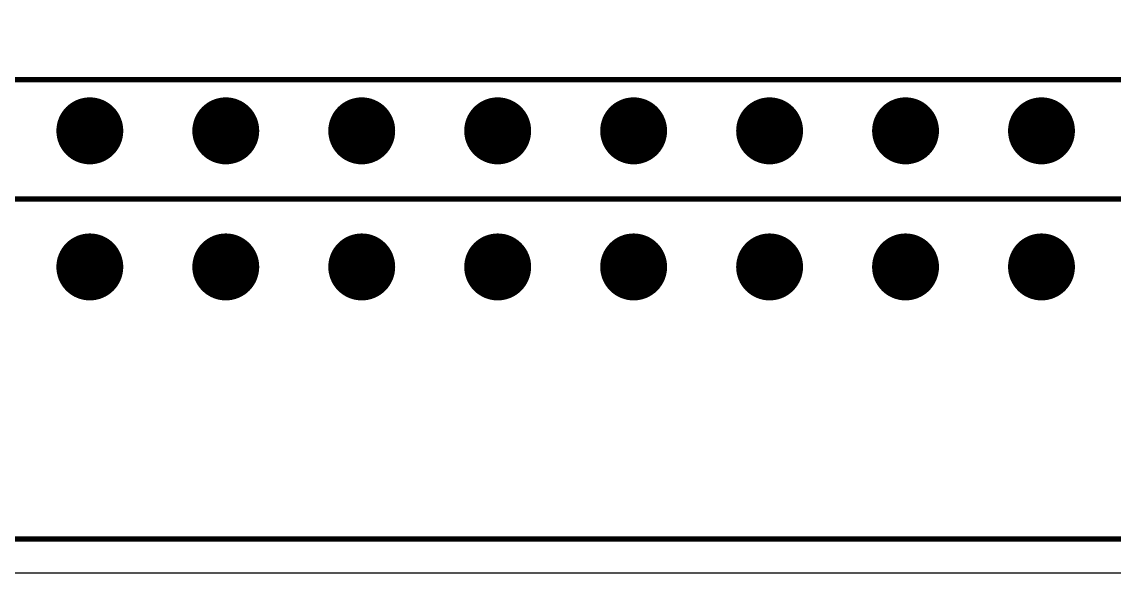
# Model space of a CAD drawing. Extents: x 25 to 880, y 8 to 306.
# Drawn here: x 116.5 to 167.5, y 122.9 to 148.6 of the extents above; entities that cross this region are included whole.
import ezdxf

# ---------------------------------------------------------------- set-up
doc = ezdxf.new("R2010")
doc.units = 0
doc.header["$MEASUREMENT"] = 0
doc.layers.add('BOARD', color=7, linetype='Continuous')
doc.layers.add('TOP', color=7, linetype='Continuous')

msp = doc.modelspace()

# ---------------------------------------------------------------- linework, layer by layer
at = {"layer": 'BOARD'}
msp.add_lwpolyline([(63.2722, 251.484), (354.4197, 251.484), (354.4197, 122.8965), (63.2722, 122.8965)], close=True, dxfattribs=at)
at = {"layer": 'TOP', "const_width": 0.25}
for points in [[(195.0347, 145.9153), (88.6722, 145.9153), (88.6722, 124.484), (195.0347, 124.484)], [(88.6722, 140.359), (195.0347, 140.359), (195.0347, 124.484), (88.6722, 124.484)]]:
    msp.add_lwpolyline(points, close=True, dxfattribs=at)
at = {"layer": 'TOP', "const_width": 0.125}
for points in [[(118.1285, 143.534, 1), (121.1285, 143.534, 1)], [(124.4785, 143.534, 1), (127.4785, 143.534, 1)], [(130.8285, 143.534, 1), (133.8285, 143.534, 1)], [(137.1785, 143.534, 1), (140.1785, 143.534, 1)], [(143.5285, 143.534, 1), (146.5285, 143.534, 1)], [(149.8785, 143.534, 1), (152.8785, 143.534, 1)], [(156.2285, 143.534, 1), (159.2285, 143.534, 1)], [(162.5785, 143.534, 1), (165.5785, 143.534, 1)], [(118.1285, 137.184, 1), (121.1285, 137.184, 1)], [(124.4785, 137.184, 1), (127.4785, 137.184, 1)], [(130.8285, 137.184, 1), (133.8285, 137.184, 1)], [(137.1785, 137.184, 1), (140.1785, 137.184, 1)], [(143.5285, 137.184, 1), (146.5285, 137.184, 1)], [(149.8785, 137.184, 1), (152.8785, 137.184, 1)], [(156.2285, 137.184, 1), (159.2285, 137.184, 1)], [(162.5785, 137.184, 1), (165.5785, 137.184, 1)]]:
    msp.add_lwpolyline(points, format="xyb", close=True, dxfattribs=at)
at = {"layer": 'TOP'}
for points, const_width in [([(118.9285, 144.8603), (118.9285, 142.2078)], 0.125), ([(119.0535, 144.919), (119.0535, 142.149)], 0.125), ([(119.1785, 144.964), (119.1785, 142.104)], 0.125), ([(119.3035, 144.9978), (119.3035, 142.0703)], 0.125), ([(119.4285, 145.0203), (119.4285, 142.0478)], 0.125), ([(119.5535, 145.0315), (119.5535, 142.0365)], 0.125), ([(119.6785, 145.0328), (119.6785, 142.0353)], 0.125), ([(119.8035, 145.0228), (119.8035, 142.0453)], 0.125), ([(119.9285, 145.0028), (119.9285, 142.0653)], 0.125), ([(120.0535, 144.9715), (120.0535, 142.0965)], 0.125), ([(120.1785, 144.929), (120.1785, 142.139)], 0.125), ([(120.3035, 144.8728), (120.3035, 142.1953)], 0.125), ([(125.3035, 144.8728), (125.3035, 142.1953)], 0.125), ([(125.4285, 144.929), (125.4285, 142.139)], 0.125), ([(125.5535, 144.9715), (125.5535, 142.0965)], 0.125), ([(125.6785, 145.0028), (125.6785, 142.0653)], 0.125), ([(125.8035, 145.0228), (125.8035, 142.0453)], 0.125), ([(125.9285, 145.0328), (125.9285, 142.0353)], 0.125), ([(126.0535, 145.0315), (126.0535, 142.0365)], 0.125), ([(126.1785, 145.0203), (126.1785, 142.0478)], 0.125), ([(126.3035, 144.9978), (126.3035, 142.0703)], 0.125), ([(126.4285, 144.964), (126.4285, 142.104)], 0.125), ([(126.5535, 144.919), (126.5535, 142.149)], 0.125), ([(126.6785, 144.8603), (126.6785, 142.2078)], 0.125), ([(131.6785, 144.8853), (131.6785, 142.1828)], 0.125), ([(131.8035, 144.939), (131.8035, 142.129)], 0.125), ([(131.9285, 144.979), (131.9285, 142.089)], 0.125), ([(132.0535, 145.0078), (132.0535, 142.0603)], 0.125), ([(132.1785, 145.0253), (132.1785, 142.0428)], 0.125), ([(132.3035, 145.0328), (132.3035, 142.0353)], 0.125), ([(132.4285, 145.0303), (132.4285, 142.0378)], 0.125), ([(132.5535, 145.0165), (132.5535, 142.0515)], 0.125), ([(132.6785, 144.9915), (132.6785, 142.0765)], 0.125), ([(132.8035, 144.9565), (132.8035, 142.1115)], 0.125), ([(132.9285, 144.9078), (132.9285, 142.1603)], 0.125), ([(133.0535, 144.8465), (133.0535, 142.2215)], 0.125), ([(137.9285, 144.8328), (137.9285, 142.2353)], 0.125), ([(138.0535, 144.8965), (138.0535, 142.1715)], 0.125), ([(138.1785, 144.9478), (138.1785, 142.1203)], 0.125), ([(138.3035, 144.9853), (138.3035, 142.0828)], 0.125), ([(138.4285, 145.0128), (138.4285, 142.0553)], 0.125), ([(138.5535, 145.0278), (138.5535, 142.0403)], 0.125), ([(138.6785, 145.034), (138.6785, 142.034)], 0.125), ([(138.8035, 145.0278), (138.8035, 142.0403)], 0.125), ([(138.9285, 145.0128), (138.9285, 142.0553)], 0.125), ([(139.0535, 144.9853), (139.0535, 142.0828)], 0.125), ([(139.1785, 144.9478), (139.1785, 142.1203)], 0.125), ([(139.3035, 144.8965), (139.3035, 142.1715)], 0.125), ([(139.4285, 144.8328), (139.4285, 142.2353)], 0.125), ([(144.3035, 144.8465), (144.3035, 142.2215)], 0.125), ([(144.4285, 144.9078), (144.4285, 142.1603)], 0.125), ([(144.5535, 144.9565), (144.5535, 142.1115)], 0.125), ([(144.6785, 144.9915), (144.6785, 142.0765)], 0.125), ([(144.8035, 145.0165), (144.8035, 142.0515)], 0.125), ([(144.9285, 145.0303), (144.9285, 142.0378)], 0.125), ([(145.0535, 145.0328), (145.0535, 142.0353)], 0.125), ([(145.1785, 145.0253), (145.1785, 142.0428)], 0.125), ([(145.3035, 145.0078), (145.3035, 142.0603)], 0.125), ([(145.4285, 144.979), (145.4285, 142.089)], 0.125), ([(145.5535, 144.939), (145.5535, 142.129)], 0.125), ([(145.6785, 144.8853), (145.6785, 142.1828)], 0.125), ([(150.6785, 144.8603), (150.6785, 142.2078)], 0.125), ([(150.8035, 144.919), (150.8035, 142.149)], 0.125), ([(150.9285, 144.964), (150.9285, 142.104)], 0.125), ([(151.0535, 144.9978), (151.0535, 142.0703)], 0.125), ([(151.1785, 145.0203), (151.1785, 142.0478)], 0.125), ([(151.3035, 145.0315), (151.3035, 142.0365)], 0.125), ([(151.4285, 145.0328), (151.4285, 142.0353)], 0.125), ([(151.5535, 145.0228), (151.5535, 142.0453)], 0.125), ([(151.6785, 145.0028), (151.6785, 142.0653)], 0.125), ([(151.8035, 144.9715), (151.8035, 142.0965)], 0.125), ([(151.9285, 144.929), (151.9285, 142.139)], 0.125), ([(152.0535, 144.8728), (152.0535, 142.1953)], 0.125), ([(157.0535, 144.8728), (157.0535, 142.1953)], 0.125), ([(157.1785, 144.929), (157.1785, 142.139)], 0.125), ([(157.3035, 144.9715), (157.3035, 142.0965)], 0.125), ([(157.4285, 145.0028), (157.4285, 142.0653)], 0.125), ([(157.5535, 145.0228), (157.5535, 142.0453)], 0.125), ([(157.6785, 145.0328), (157.6785, 142.0353)], 0.125), ([(157.8035, 145.0315), (157.8035, 142.0365)], 0.125), ([(157.9285, 145.0203), (157.9285, 142.0478)], 0.125), ([(158.0535, 144.9978), (158.0535, 142.0703)], 0.125), ([(158.1785, 144.964), (158.1785, 142.104)], 0.125), ([(158.3035, 144.919), (158.3035, 142.149)], 0.125), ([(158.4285, 144.8603), (158.4285, 142.2078)], 0.125), ([(163.4285, 144.8853), (163.4285, 142.1828)], 0.125), ([(163.5535, 144.939), (163.5535, 142.129)], 0.125), ([(163.6785, 144.979), (163.6785, 142.089)], 0.125), ([(163.8035, 145.0078), (163.8035, 142.0603)], 0.125), ([(163.9285, 145.0253), (163.9285, 142.0428)], 0.125), ([(164.0535, 145.0328), (164.0535, 142.0353)], 0.125), ([(164.1785, 145.0303), (164.1785, 142.0378)], 0.125), ([(164.3035, 145.0165), (164.3035, 142.0515)], 0.125), ([(164.4285, 144.9915), (164.4285, 142.0765)], 0.125), ([(164.5535, 144.9565), (164.5535, 142.1115)], 0.125), ([(164.6785, 144.9078), (164.6785, 142.1603)], 0.125), ([(164.8035, 144.8465), (164.8035, 142.2215)], 0.125), ([(118.4285, 144.434), (118.4285, 142.634)], 0.125), ([(118.5535, 144.579), (118.5535, 142.489)], 0.125), ([(118.6785, 144.694), (118.6785, 142.374)], 0.125), ([(118.8035, 144.7865), (118.8035, 142.2815)], 0.125), ([(120.4285, 144.8028), (120.4285, 142.2653)], 0.125), ([(120.5535, 144.714), (120.5535, 142.354)], 0.125), ([(120.6785, 144.604), (120.6785, 142.464)], 0.125), ([(120.8035, 144.4653), (120.8035, 142.6028)], 0.125), ([(124.8035, 144.4653), (124.8035, 142.6028)], 0.125), ([(124.9285, 144.604), (124.9285, 142.464)], 0.125), ([(125.0535, 144.714), (125.0535, 142.354)], 0.125), ([(125.1785, 144.8028), (125.1785, 142.2653)], 0.125), ([(126.8035, 144.7865), (126.8035, 142.2815)], 0.125), ([(126.9285, 144.694), (126.9285, 142.374)], 0.125), ([(127.0535, 144.579), (127.0535, 142.489)], 0.125), ([(127.1785, 144.434), (127.1785, 142.634)], 0.125), ([(131.0535, 144.324), (131.0535, 142.744)], 0.125), ([(131.1785, 144.4965), (131.1785, 142.5715)], 0.125), ([(131.3035, 144.629), (131.3035, 142.439)], 0.125), ([(131.4285, 144.734), (131.4285, 142.334)], 0.125), ([(131.5535, 144.8178), (131.5535, 142.2503)], 0.125), ([(133.1785, 144.769), (133.1785, 142.299)], 0.125), ([(133.3035, 144.6728), (133.3035, 142.3953)], 0.125), ([(133.4285, 144.5528), (133.4285, 142.5153)], 0.125), ([(133.5535, 144.399), (133.5535, 142.669)], 0.125), ([(137.4285, 144.3628), (137.4285, 142.7053)], 0.125), ([(137.5535, 144.5253), (137.5535, 142.5428)], 0.125), ([(137.6785, 144.6515), (137.6785, 142.4165)], 0.125), ([(137.8035, 144.7515), (137.8035, 142.3165)], 0.125), ([(139.5535, 144.7515), (139.5535, 142.3165)], 0.125), ([(139.6785, 144.6515), (139.6785, 142.4165)], 0.125), ([(139.8035, 144.5253), (139.8035, 142.5428)], 0.125), ([(139.9285, 144.3628), (139.9285, 142.7053)], 0.125), ([(143.8035, 144.399), (143.8035, 142.669)], 0.125), ([(143.9285, 144.5528), (143.9285, 142.5153)], 0.125), ([(144.0535, 144.6728), (144.0535, 142.3953)], 0.125), ([(144.1785, 144.769), (144.1785, 142.299)], 0.125), ([(145.8035, 144.8178), (145.8035, 142.2503)], 0.125), ([(145.9285, 144.734), (145.9285, 142.334)], 0.125), ([(146.0535, 144.629), (146.0535, 142.439)], 0.125), ([(146.1785, 144.4965), (146.1785, 142.5715)], 0.125), ([(146.3035, 144.324), (146.3035, 142.744)], 0.125), ([(150.1785, 144.434), (150.1785, 142.634)], 0.125), ([(150.3035, 144.579), (150.3035, 142.489)], 0.125), ([(150.4285, 144.694), (150.4285, 142.374)], 0.125), ([(150.5535, 144.7865), (150.5535, 142.2815)], 0.125), ([(152.1785, 144.8028), (152.1785, 142.2653)], 0.125), ([(152.3035, 144.714), (152.3035, 142.354)], 0.125), ([(152.4285, 144.604), (152.4285, 142.464)], 0.125), ([(152.5535, 144.4653), (152.5535, 142.6028)], 0.125), ([(156.5535, 144.4653), (156.5535, 142.6028)], 0.125), ([(156.6785, 144.604), (156.6785, 142.464)], 0.125), ([(156.8035, 144.714), (156.8035, 142.354)], 0.125), ([(156.9285, 144.8028), (156.9285, 142.2653)], 0.125), ([(158.5535, 144.7865), (158.5535, 142.2815)], 0.125), ([(158.6785, 144.694), (158.6785, 142.374)], 0.125), ([(158.8035, 144.579), (158.8035, 142.489)], 0.125), ([(158.9285, 144.434), (158.9285, 142.634)], 0.125), ([(162.8035, 144.324), (162.8035, 142.744)], 0.125), ([(162.9285, 144.4965), (162.9285, 142.5715)], 0.125), ([(163.0535, 144.629), (163.0535, 142.439)], 0.125), ([(163.1785, 144.734), (163.1785, 142.334)], 0.125), ([(163.3035, 144.8178), (163.3035, 142.2503)], 0.125), ([(164.9285, 144.769), (164.9285, 142.299)], 0.125), ([(165.0535, 144.6728), (165.0535, 142.3953)], 0.125), ([(165.1785, 144.5528), (165.1785, 142.5153)], 0.125), ([(165.3035, 144.399), (165.3035, 142.669)], 0.125), ([(118.1785, 143.9178), (118.1785, 143.1503)], 0.125), ([(118.3035, 144.2365), (118.3035, 142.8315)], 0.125), ([(120.9285, 144.2815), (120.9285, 142.7865)], 0.125), ([(121.0535, 144.0015), (121.0535, 143.0665)], 0.125), ([(124.5535, 144.0015), (124.5535, 143.0665)], 0.125), ([(124.6785, 144.2815), (124.6785, 142.7865)], 0.125), ([(127.3035, 144.2365), (127.3035, 142.8315)], 0.125), ([(127.4285, 143.9178), (127.4285, 143.1503)], 0.125), ([(130.9285, 144.0715), (130.9285, 142.9965)], 0.125), ([(133.6785, 144.1878), (133.6785, 142.8803)], 0.125), ([(137.3035, 144.1328), (137.3035, 142.9353)], 0.125), ([(140.0535, 144.1328), (140.0535, 142.9353)], 0.125), ([(143.6785, 144.1878), (143.6785, 142.8803)], 0.125), ([(146.4285, 144.0715), (146.4285, 142.9965)], 0.125), ([(149.9285, 143.9178), (149.9285, 143.1503)], 0.125), ([(150.0535, 144.2365), (150.0535, 142.8315)], 0.125), ([(152.6785, 144.2815), (152.6785, 142.7865)], 0.125), ([(152.8035, 144.0015), (152.8035, 143.0665)], 0.125), ([(156.3035, 144.0015), (156.3035, 143.0665)], 0.125), ([(156.4285, 144.2815), (156.4285, 142.7865)], 0.125), ([(159.0535, 144.2365), (159.0535, 142.8315)], 0.125), ([(159.1785, 143.9178), (159.1785, 143.1503)], 0.125), ([(162.6785, 144.0715), (162.6785, 142.9965)], 0.125), ([(165.4285, 144.1878), (165.4285, 142.8803)], 0.125), ([(133.8035, 143.8065), (133.8035, 143.2615)], 0.125), ([(143.5535, 143.8065), (143.5535, 143.2615)], 0.125), ([(165.5535, 143.8065), (165.5535, 143.2615)], 0.125), ([(195.0347, 140.359), (88.6722, 140.359)], 0.25), ([(118.5535, 138.229), (118.5535, 136.139)], 0.125), ([(118.6785, 138.344), (118.6785, 136.024)], 0.125), ([(118.8035, 138.4365), (118.8035, 135.9315)], 0.125), ([(118.9285, 138.5103), (118.9285, 135.8578)], 0.125), ([(119.0535, 138.569), (119.0535, 135.799)], 0.125), ([(119.1785, 138.614), (119.1785, 135.754)], 0.125), ([(119.3035, 138.6478), (119.3035, 135.7203)], 0.125), ([(119.4285, 138.6703), (119.4285, 135.6978)], 0.125), ([(119.5535, 138.6815), (119.5535, 135.6865)], 0.125), ([(119.6785, 138.6828), (119.6785, 135.6853)], 0.125), ([(119.8035, 138.6728), (119.8035, 135.6953)], 0.125), ([(119.9285, 138.6528), (119.9285, 135.7153)], 0.125), ([(120.0535, 138.6215), (120.0535, 135.7465)], 0.125), ([(120.1785, 138.579), (120.1785, 135.789)], 0.125), ([(120.3035, 138.5228), (120.3035, 135.8453)], 0.125), ([(120.4285, 138.4528), (120.4285, 135.9153)], 0.125), ([(120.5535, 138.364), (120.5535, 136.004)], 0.125), ([(120.6785, 138.254), (120.6785, 136.114)], 0.125), ([(124.9285, 138.254), (124.9285, 136.114)], 0.125), ([(125.0535, 138.364), (125.0535, 136.004)], 0.125), ([(125.1785, 138.4528), (125.1785, 135.9153)], 0.125), ([(125.3035, 138.5228), (125.3035, 135.8453)], 0.125), ([(125.4285, 138.579), (125.4285, 135.789)], 0.125), ([(125.5535, 138.6215), (125.5535, 135.7465)], 0.125), ([(125.6785, 138.6528), (125.6785, 135.7153)], 0.125), ([(125.8035, 138.6728), (125.8035, 135.6953)], 0.125), ([(125.9285, 138.6828), (125.9285, 135.6853)], 0.125), ([(126.0535, 138.6815), (126.0535, 135.6865)], 0.125), ([(126.1785, 138.6703), (126.1785, 135.6978)], 0.125), ([(126.3035, 138.6478), (126.3035, 135.7203)], 0.125), ([(126.4285, 138.614), (126.4285, 135.754)], 0.125), ([(126.5535, 138.569), (126.5535, 135.799)], 0.125), ([(126.6785, 138.5103), (126.6785, 135.8578)], 0.125), ([(126.8035, 138.4365), (126.8035, 135.9315)], 0.125), ([(126.9285, 138.344), (126.9285, 136.024)], 0.125), ([(127.0535, 138.229), (127.0535, 136.139)], 0.125), ([(131.3035, 138.279), (131.3035, 136.089)], 0.125), ([(131.4285, 138.384), (131.4285, 135.984)], 0.125), ([(131.5535, 138.4678), (131.5535, 135.9003)], 0.125), ([(131.6785, 138.5353), (131.6785, 135.8328)], 0.125), ([(131.8035, 138.589), (131.8035, 135.779)], 0.125), ([(131.9285, 138.629), (131.9285, 135.739)], 0.125), ([(132.0535, 138.6578), (132.0535, 135.7103)], 0.125), ([(132.1785, 138.6753), (132.1785, 135.6928)], 0.125), ([(132.3035, 138.6828), (132.3035, 135.6853)], 0.125), ([(132.4285, 138.6803), (132.4285, 135.6878)], 0.125), ([(132.5535, 138.6665), (132.5535, 135.7015)], 0.125), ([(132.6785, 138.6415), (132.6785, 135.7265)], 0.125), ([(132.8035, 138.6065), (132.8035, 135.7615)], 0.125), ([(132.9285, 138.5578), (132.9285, 135.8103)], 0.125), ([(133.0535, 138.4965), (133.0535, 135.8715)], 0.125), ([(133.1785, 138.419), (133.1785, 135.949)], 0.125), ([(133.3035, 138.3228), (133.3035, 136.0453)], 0.125), ([(133.4285, 138.2028), (133.4285, 136.1653)], 0.125), ([(137.6785, 138.3015), (137.6785, 136.0665)], 0.125), ([(137.8035, 138.4015), (137.8035, 135.9665)], 0.125), ([(137.9285, 138.4828), (137.9285, 135.8853)], 0.125), ([(138.0535, 138.5465), (138.0535, 135.8215)], 0.125), ([(138.1785, 138.5978), (138.1785, 135.7703)], 0.125), ([(138.3035, 138.6353), (138.3035, 135.7328)], 0.125), ([(138.4285, 138.6628), (138.4285, 135.7053)], 0.125), ([(138.5535, 138.6778), (138.5535, 135.6903)], 0.125), ([(138.6785, 138.684), (138.6785, 135.684)], 0.125), ([(138.8035, 138.6778), (138.8035, 135.6903)], 0.125), ([(138.9285, 138.6628), (138.9285, 135.7053)], 0.125), ([(139.0535, 138.6353), (139.0535, 135.7328)], 0.125), ([(139.1785, 138.5978), (139.1785, 135.7703)], 0.125), ([(139.3035, 138.5465), (139.3035, 135.8215)], 0.125), ([(139.4285, 138.4828), (139.4285, 135.8853)], 0.125), ([(139.5535, 138.4015), (139.5535, 135.9665)], 0.125), ([(139.6785, 138.3015), (139.6785, 136.0665)], 0.125), ([(143.9285, 138.2028), (143.9285, 136.1653)], 0.125), ([(144.0535, 138.3228), (144.0535, 136.0453)], 0.125), ([(144.1785, 138.419), (144.1785, 135.949)], 0.125), ([(144.3035, 138.4965), (144.3035, 135.8715)], 0.125), ([(144.4285, 138.5578), (144.4285, 135.8103)], 0.125), ([(144.5535, 138.6065), (144.5535, 135.7615)], 0.125), ([(144.6785, 138.6415), (144.6785, 135.7265)], 0.125), ([(144.8035, 138.6665), (144.8035, 135.7015)], 0.125), ([(144.9285, 138.6803), (144.9285, 135.6878)], 0.125), ([(145.0535, 138.6828), (145.0535, 135.6853)], 0.125), ([(145.1785, 138.6753), (145.1785, 135.6928)], 0.125), ([(145.3035, 138.6578), (145.3035, 135.7103)], 0.125), ([(145.4285, 138.629), (145.4285, 135.739)], 0.125), ([(145.5535, 138.589), (145.5535, 135.779)], 0.125), ([(145.6785, 138.5353), (145.6785, 135.8328)], 0.125), ([(145.8035, 138.4678), (145.8035, 135.9003)], 0.125), ([(145.9285, 138.384), (145.9285, 135.984)], 0.125), ([(146.0535, 138.279), (146.0535, 136.089)], 0.125), ([(150.3035, 138.229), (150.3035, 136.139)], 0.125), ([(150.4285, 138.344), (150.4285, 136.024)], 0.125), ([(150.5535, 138.4365), (150.5535, 135.9315)], 0.125), ([(150.6785, 138.5103), (150.6785, 135.8578)], 0.125), ([(150.8035, 138.569), (150.8035, 135.799)], 0.125), ([(150.9285, 138.614), (150.9285, 135.754)], 0.125), ([(151.0535, 138.6478), (151.0535, 135.7203)], 0.125), ([(151.1785, 138.6703), (151.1785, 135.6978)], 0.125), ([(151.3035, 138.6815), (151.3035, 135.6865)], 0.125), ([(151.4285, 138.6828), (151.4285, 135.6853)], 0.125), ([(151.5535, 138.6728), (151.5535, 135.6953)], 0.125), ([(151.6785, 138.6528), (151.6785, 135.7153)], 0.125), ([(151.8035, 138.6215), (151.8035, 135.7465)], 0.125), ([(151.9285, 138.579), (151.9285, 135.789)], 0.125), ([(152.0535, 138.5228), (152.0535, 135.8453)], 0.125), ([(152.1785, 138.4528), (152.1785, 135.9153)], 0.125), ([(152.3035, 138.364), (152.3035, 136.004)], 0.125), ([(152.4285, 138.254), (152.4285, 136.114)], 0.125), ([(156.6785, 138.254), (156.6785, 136.114)], 0.125), ([(156.8035, 138.364), (156.8035, 136.004)], 0.125), ([(156.9285, 138.4528), (156.9285, 135.9153)], 0.125), ([(157.0535, 138.5228), (157.0535, 135.8453)], 0.125), ([(157.1785, 138.579), (157.1785, 135.789)], 0.125), ([(157.3035, 138.6215), (157.3035, 135.7465)], 0.125), ([(157.4285, 138.6528), (157.4285, 135.7153)], 0.125), ([(157.5535, 138.6728), (157.5535, 135.6953)], 0.125), ([(157.6785, 138.6828), (157.6785, 135.6853)], 0.125), ([(157.8035, 138.6815), (157.8035, 135.6865)], 0.125), ([(157.9285, 138.6703), (157.9285, 135.6978)], 0.125), ([(158.0535, 138.6478), (158.0535, 135.7203)], 0.125), ([(158.1785, 138.614), (158.1785, 135.754)], 0.125), ([(158.3035, 138.569), (158.3035, 135.799)], 0.125), ([(158.4285, 138.5103), (158.4285, 135.8578)], 0.125), ([(158.5535, 138.4365), (158.5535, 135.9315)], 0.125), ([(158.6785, 138.344), (158.6785, 136.024)], 0.125), ([(158.8035, 138.229), (158.8035, 136.139)], 0.125), ([(163.0535, 138.279), (163.0535, 136.089)], 0.125), ([(163.1785, 138.384), (163.1785, 135.984)], 0.125), ([(163.3035, 138.4678), (163.3035, 135.9003)], 0.125), ([(163.4285, 138.5353), (163.4285, 135.8328)], 0.125), ([(163.5535, 138.589), (163.5535, 135.779)], 0.125), ([(163.6785, 138.629), (163.6785, 135.739)], 0.125), ([(163.8035, 138.6578), (163.8035, 135.7103)], 0.125), ([(163.9285, 138.6753), (163.9285, 135.6928)], 0.125), ([(164.0535, 138.6828), (164.0535, 135.6853)], 0.125), ([(164.1785, 138.6803), (164.1785, 135.6878)], 0.125), ([(164.3035, 138.6665), (164.3035, 135.7015)], 0.125), ([(164.4285, 138.6415), (164.4285, 135.7265)], 0.125), ([(164.5535, 138.6065), (164.5535, 135.7615)], 0.125), ([(164.6785, 138.5578), (164.6785, 135.8103)], 0.125), ([(164.8035, 138.4965), (164.8035, 135.8715)], 0.125), ([(164.9285, 138.419), (164.9285, 135.949)], 0.125), ([(165.0535, 138.3228), (165.0535, 136.0453)], 0.125), ([(165.1785, 138.2028), (165.1785, 136.1653)], 0.125), ([(118.3035, 137.8865), (118.3035, 136.4815)], 0.125), ([(118.4285, 138.084), (118.4285, 136.284)], 0.125), ([(120.8035, 138.1153), (120.8035, 136.2528)], 0.125), ([(120.9285, 137.9315), (120.9285, 136.4365)], 0.125), ([(124.6785, 137.9315), (124.6785, 136.4365)], 0.125), ([(124.8035, 138.1153), (124.8035, 136.2528)], 0.125), ([(127.1785, 138.084), (127.1785, 136.284)], 0.125), ([(127.3035, 137.8865), (127.3035, 136.4815)], 0.125), ([(130.9285, 137.7215), (130.9285, 136.6465)], 0.125), ([(131.0535, 137.974), (131.0535, 136.394)], 0.125), ([(131.1785, 138.1465), (131.1785, 136.2215)], 0.125), ([(133.5535, 138.049), (133.5535, 136.319)], 0.125), ([(133.6785, 137.8378), (133.6785, 136.5303)], 0.125), ([(137.3035, 137.7828), (137.3035, 136.5853)], 0.125), ([(137.4285, 138.0128), (137.4285, 136.3553)], 0.125), ([(137.5535, 138.1753), (137.5535, 136.1928)], 0.125), ([(139.8035, 138.1753), (139.8035, 136.1928)], 0.125), ([(139.9285, 138.0128), (139.9285, 136.3553)], 0.125), ([(140.0535, 137.7828), (140.0535, 136.5853)], 0.125), ([(143.6785, 137.8378), (143.6785, 136.5303)], 0.125), ([(143.8035, 138.049), (143.8035, 136.319)], 0.125), ([(146.1785, 138.1465), (146.1785, 136.2215)], 0.125), ([(146.3035, 137.974), (146.3035, 136.394)], 0.125), ([(146.4285, 137.7215), (146.4285, 136.6465)], 0.125), ([(150.0535, 137.8865), (150.0535, 136.4815)], 0.125), ([(150.1785, 138.084), (150.1785, 136.284)], 0.125), ([(152.5535, 138.1153), (152.5535, 136.2528)], 0.125), ([(152.6785, 137.9315), (152.6785, 136.4365)], 0.125), ([(156.4285, 137.9315), (156.4285, 136.4365)], 0.125), ([(156.5535, 138.1153), (156.5535, 136.2528)], 0.125), ([(158.9285, 138.084), (158.9285, 136.284)], 0.125), ([(159.0535, 137.8865), (159.0535, 136.4815)], 0.125), ([(162.6785, 137.7215), (162.6785, 136.6465)], 0.125), ([(162.8035, 137.974), (162.8035, 136.394)], 0.125), ([(162.9285, 138.1465), (162.9285, 136.2215)], 0.125), ([(165.3035, 138.049), (165.3035, 136.319)], 0.125), ([(165.4285, 137.8378), (165.4285, 136.5303)], 0.125), ([(118.1785, 137.5678), (118.1785, 136.8003)], 0.125), ([(121.0535, 137.6515), (121.0535, 136.7165)], 0.125), ([(124.5535, 137.6515), (124.5535, 136.7165)], 0.125), ([(127.4285, 137.5678), (127.4285, 136.8003)], 0.125), ([(133.8035, 137.4565), (133.8035, 136.9115)], 0.125), ([(143.5535, 137.4565), (143.5535, 136.9115)], 0.125), ([(149.9285, 137.5678), (149.9285, 136.8003)], 0.125), ([(152.8035, 137.6515), (152.8035, 136.7165)], 0.125), ([(156.3035, 137.6515), (156.3035, 136.7165)], 0.125), ([(159.1785, 137.5678), (159.1785, 136.8003)], 0.125), ([(165.5535, 137.4565), (165.5535, 136.9115)], 0.125)]:
    msp.add_lwpolyline(points, dxfattribs=dict(at, const_width=const_width))

doc.saveas('drawing.dxf')
